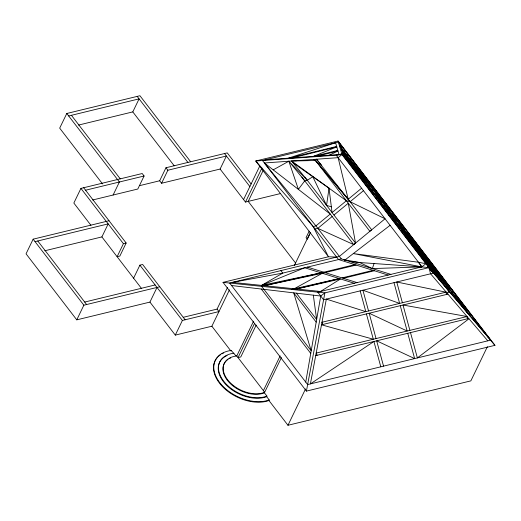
<?xml version="1.0" encoding="UTF-8"?>
<svg xmlns="http://www.w3.org/2000/svg" width="521" height="521" viewBox="0 0 521 521"><rect width="100%" height="100%" fill="white"/><g stroke="black" fill="none" stroke-linecap="round" stroke-linejoin="round"><path stroke-width="0.78" d="M331.349 206.85L326.556 205.385L329.018 188.159L293.089 162.852L293.473 162.383M305.742 382.088L320.741 296.045L324.883 292.887L428.913 267.631L494.95 345.338L306.413 391.108L223.027 282.362L328.451 256.768L336.644 257.074M306.413 391.108L324.883 292.887L223.027 282.362M343.984 259.725L359.679 262.525L372.352 268.595L374.058 263.535M190.66 161.757L139.934 95.727L66.779 113.487L59.694 128.14L102.539 183.913M109.032 220.748L33.136 239.172L26.05 253.825L76.776 319.848L149.937 302.089L157.016 287.436M92.653 199.986L137.804 189.025L144.096 176L142.194 173.526L80.924 188.4L73.845 203.053L90.914 225.267M78.502 125.079L132.796 111.898L139.094 98.873L68.681 115.968M113.109 195.017L119.407 181.992L66.779 113.487M44.78 250.777L101.895 236.912L108.192 223.887L35.037 241.646M76.776 319.848L83.861 305.195L159.765 286.771M126.154 243.027L123.412 243.691L117.114 256.716L119.856 256.052L126.154 243.027L83.673 187.729M139.732 185.619L159.673 180.774L165.971 167.755L227.241 152.881L251.142 183.991M161.575 183.255L167.873 170.23L226.401 156.02L220.103 169.045L161.575 183.255L159.673 180.774M133.597 278.175L139.895 265.156L142.643 264.486L185.124 319.79M149.937 302.089L175.297 335.107L182.383 320.454L218.963 311.578L217.062 309.096L227.553 287.39M243.561 199.582L259.653 166.297M220.103 169.045L245.469 202.057L261.907 168.049M263.248 170.276L248.211 201.393L295.557 263.02M175.297 335.107L211.878 326.224L229.455 289.865M236.078 355.954L231.161 350.444L230.901 350.991L211.878 326.224M236.762 355.96L264.661 392.28A26.219 16.854 25.8 0 1 227.592 379.731A26.219 16.854 25.8 0 1 236.762 355.96L253.551 321.229M254.469 323.606L238.032 357.614L240.774 356.95L256.163 325.111M309.187 231.155L306.061 237.622L307.331 239.269L309.761 234.242M294.293 265.612L310.386 232.327M263.392 390.626L280.181 355.895M487.376 346.712L470.86 380.871L287.97 425.273L268.947 400.512L269.207 399.965L266.674 396.663L266.934 396.123L264.401 392.821L281.451 357.543M287.97 425.273L305.54 388.927M429.428 267.39L430.411 268.341L427.682 265.456L401.88 229.768L342.766 152.835L351.812 162.773L342.616 152.34L341.581 148.706L339.62 146.264M402.388 302.747L396.748 281.998L445.95 292.17L449.923 292.568L401.88 229.768L441.743 279.269L434.807 272.574M326.556 205.385L312.802 176.736L307.279 180.273L304.759 180.852L298.377 189.357L288.842 161.217L273.212 169.853M321.757 165.404L316.494 159.224L315.492 160.507L291.597 161.022L307.279 180.273L288.842 161.217L304.759 180.852M494.95 345.338L338.038 141.041L255.733 160.996L313.18 226.537L328.451 256.768L255.733 160.996L336.214 155.193L421.99 266.837L317.745 292.144L323.593 299.757L433.329 273.121L430.678 269.357L488.633 337.693L487.988 336.273L490.535 340.167L307.644 384.57L229.65 283.046L339.386 256.41L385.065 218.781L350.099 201.718L346.387 200.754L332.066 212.561L329.018 188.159M313.323 159.452L315.492 160.507L369.858 231.304L371.681 229.813L348.204 199.256L361.594 188.224M315.081 229.012L317.83 228.348L332.144 216.534M333.961 215.036L348.282 203.223L355.53 243.112M363.482 190.679L350.099 201.718L315.492 160.507L348.204 199.256L338.116 157.668L342.037 154.555L338.038 141.041L488.633 337.693M317.83 228.348L353.733 244.629L355.55 243.131L304.837 177.088M344.459 260.389L390.099 225.333M354.86 264.648L321.027 272.861L261.549 285.391L282.766 273.095L341.288 258.885L390.9 274.385M401.88 229.768L433.993 271.799L427.474 265.508L433.329 273.121C432.293 270.77 427.37 267.488 427.936 265.313L429.467 267.306M291.467 289.435L294.209 288.764L322.323 273.271L356.156 265.052M329.2 155.225L337.973 151.064L317.296 156.085L313.505 156.359L336.794 146.922L292.437 157.876M261.549 285.391L304.713 267.768L354.319 283.268M335.263 147.423L336.794 146.922M336.266 150.953L337.803 150.458L313.505 156.359M318.683 273.499L321.027 272.861L264.407 285.69L322.323 273.271M316.182 353.088L467.044 316.514L403.007 305.019L409.884 330.334M85.574 190.211L144.096 176M336.657 146.44L288.315 158.176L335.609 142.747L338.956 154.522L342.037 154.555L353.935 168.309M245.469 202.057L280.285 193.604M313.18 226.537L315.928 225.873L330.249 214.059L264.355 162.988L338.116 157.668M84.702 302.056L155.115 284.961M293.675 289.663L339.282 278.566L294.209 288.764M342.023 277.901L373.114 270.353M343.274 278.292L374.365 270.744M183.223 317.315L217.062 309.096M321.978 322.265L445.95 292.17L446.569 294.443M447.93 294.118L321.503 324.804L373.303 339.217L366.426 313.902M315.706 355.628L467.415 318.793L468.978 318.78L417.38 357.927L410.502 332.613M342.375 149.514L339.49 145.841M296.423 288.992L340.532 278.956L320.487 291.48L232.392 282.382L282.766 273.095L280.858 270.614M291.447 157.531L289.845 157.804L293.655 157.576M295.615 160.8L297.12 160.624M430.476 269.409L452.488 290.646L470.3 316.162L410.086 237.791L409.278 237.016L407.969 237.153L409.083 236.658L410.086 237.791L449.493 286.745L442.55 280.051M265.196 159.843L338.956 154.522M372.352 268.595L421.769 266.895L428.913 267.631L430.58 273.785L487.793 340.832M358.148 262.415L421.769 266.895L425.918 263.73L418.454 262.239L353.316 253.584L421.769 266.895L418.454 262.239M349.487 261.444L359.679 262.525M231.552 285.528L320.741 296.045M373.674 193.076L367.285 186.837L342.818 152.881L402.59 230.451L441.743 279.269M388.158 275.055L338.546 259.549L262.454 160.507L338.35 142.083L490.535 340.167M307.455 267.097L357.067 282.603M341.515 148.706L409.083 236.658L416.077 247.26M381.379 200.592L374.475 193.858L341.568 148.732L345.801 154.535L342.616 152.34L343.626 153.662M291.597 161.022L346.387 200.754M395.791 223.945L416.344 243.6M401.808 229.904L449.825 292.131L444.739 283.17M369.174 189.299L375.563 195.538L390.757 217.394L412.541 238.651M376.37 196.319L383.274 203.066L397.946 224.408M384.075 203.848L390.984 210.588L405.644 231.923M342.772 152.868L343.808 156.287L340.259 144.558M406.38 236L430.639 268.562L425.234 262.07M341.932 149.95L345.801 154.535M264.355 162.988L315.928 225.873L341.288 258.885M373.316 188.335L382.18 201.38L389.083 208.113L341.385 148.283L409.838 237.381L449.493 286.745M415.582 248.719L433.993 271.799M316.494 159.224L348.204 199.256M409.278 237.016L468.164 313.662M428.913 267.631L342.037 154.555L336.214 155.193L341.906 153.806L431.069 269.982L430.678 269.357M301.874 177.088L353.733 244.629M224.499 153.545L249.859 186.557M296.377 293.173L316.644 319.555L313.329 295.173M316.195 322.134L293.701 292.854L311.193 350.822L261.666 286.355M137.192 96.398L187.918 162.422M132.796 111.898L174.222 165.821M261.288 289.031L310.744 353.401M165.971 167.755L167.873 170.23M71.423 115.297L120.247 178.853M80.924 188.4L123.412 243.691M139.895 265.156L182.383 320.454M101.895 236.912L141.458 288.4M37.779 240.982L86.603 304.531M33.136 239.172L83.861 305.195M427.682 265.456L428.073 266.081M436.989 275.694L439.874 280.441M409.838 237.381L410.086 237.791M466.796 316.521L467.415 318.793M394.006 282.669L399.64 303.411L362.916 290.217L368.549 310.959M400.258 305.684L407.142 331.004L369.168 313.232L376.045 338.552M407.761 333.277L414.638 358.591L376.663 340.825L383.547 366.139M360.167 290.881L365.807 311.623L326.335 299.093L310.392 383.899L373.922 341.489L380.805 366.81M322.134 322.225L322.753 324.505M316.423 353.023L317.042 355.302M268.947 400.512A35.597 22.885 25.8 0 1 225.827 389.734A35.597 22.885 25.8 0 1 217.778 357.015M218.299 356.501A35.597 22.885 25.8 0 1 220.663 354.632M222.005 353.818A35.597 22.885 25.8 0 1 223.424 353.101M269.207 399.965A35.597 22.885 25.8 0 1 219.751 382.596A35.597 22.885 25.8 0 1 231.161 350.444M266.674 396.663A30.908 19.863 25.8 0 1 225.977 384.68A30.908 19.863 25.8 0 1 227.084 355.511M266.934 396.123A30.908 19.863 25.8 0 1 223.672 381.164A30.908 19.863 25.8 0 1 233.962 353.205M264.401 392.821A26.219 16.854 25.8 0 1 230.966 384.224A26.219 16.854 25.8 0 1 228.042 359.379M229.344 358.591A26.219 16.854 25.8 0 1 230.744 357.927"/></g></svg>
